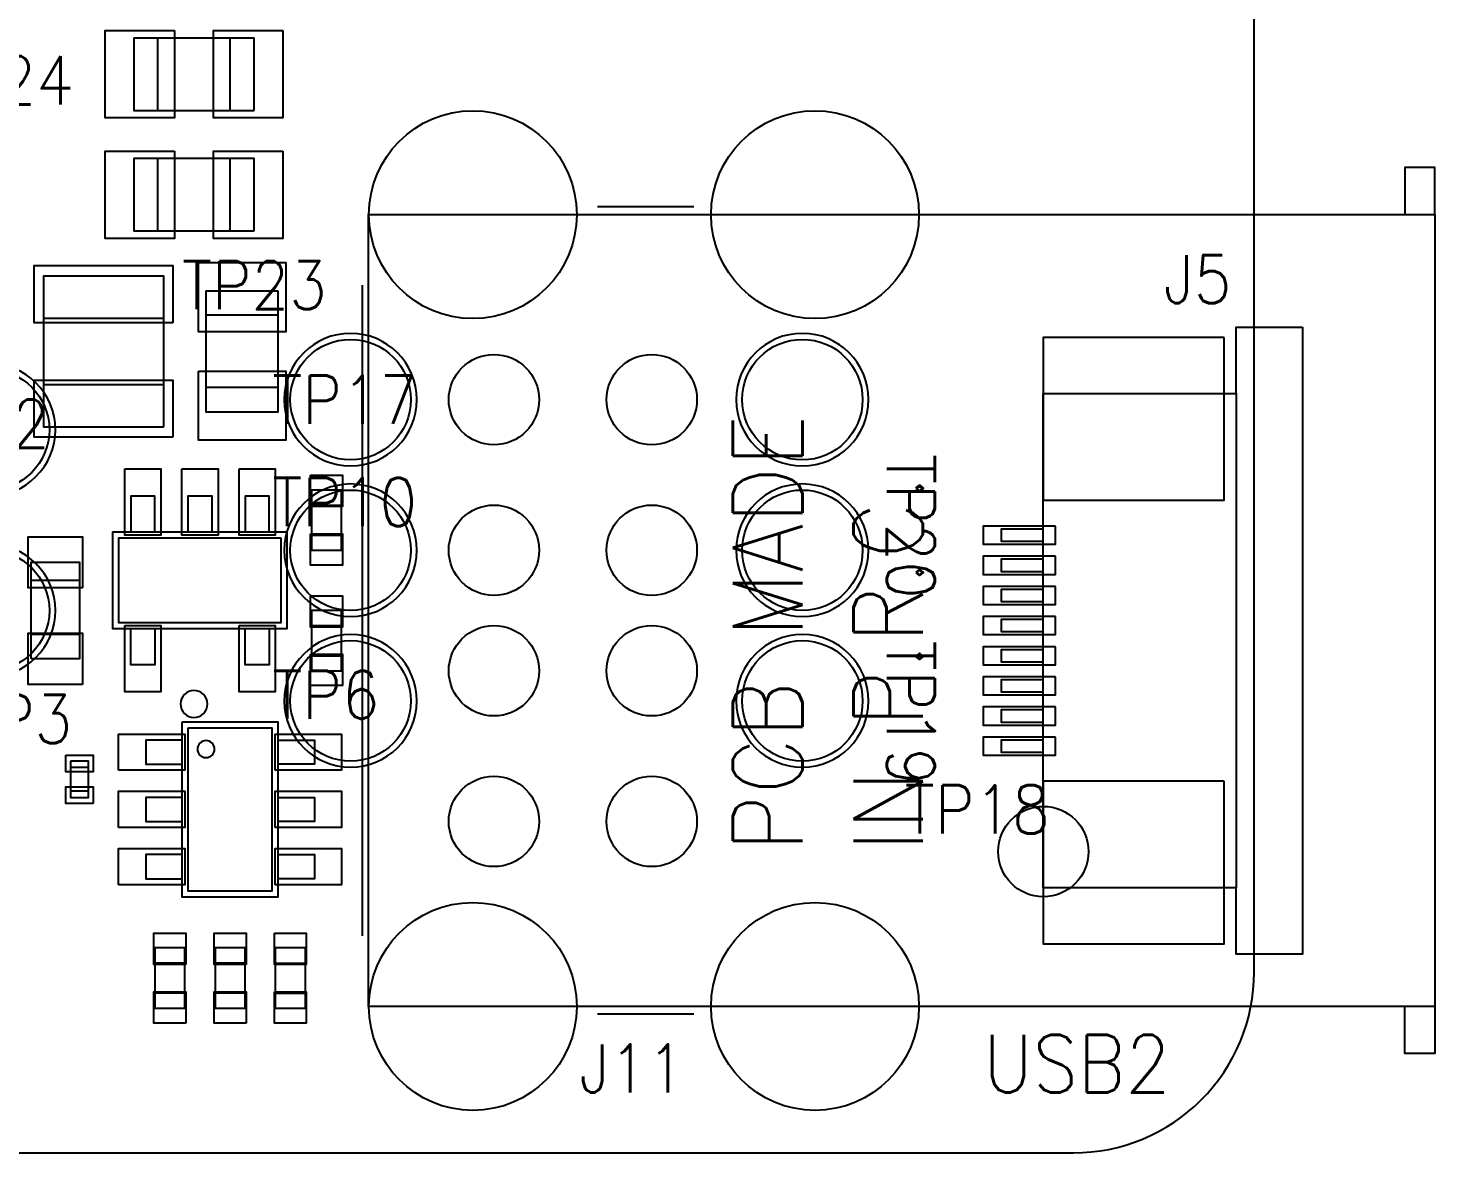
# Model space of a CAD drawing. Header units: millimetres. Extents: x -2 to 347, y -74 to 123.
# Drawn here: x 64.65 to 88, y 0 to 18.66 of the extents above; entities that cross this region are included whole.
import ezdxf

# ---------------------------------------------------------------- set-up
doc = ezdxf.new("R2010")
doc.units = ezdxf.units.MM
for name, color, linetype in [('BOARD_OUTLINE', 85, 'Continuous'), ('PARTS_BOTTOM', 12, 'Continuous'), ('PARTS_TOP', 111, 'Continuous'), ('PINS_BOTTOM', 5, 'Continuous'), ('PINS_TOP', 1, 'Continuous'), ('SILK_BOTTOM', 85, 'Continuous'), ('SILK_TOP', 85, 'Continuous')]:
    doc.layers.add(name, color=color, linetype=linetype)
doc.styles.get("Standard").update_dxf_attribs({"font": 'standard'})

msp = doc.modelspace()

# ---------------------------------------------------------------- linework, layer by layer
at = {"layer": 'BOARD_OUTLINE'}
msp.add_lwpolyline([(3, 0), (82, 0, 0.414214), (85, 3), (85, 53, 0.414214), (82, 56), (3, 56, 0.414214), (0, 53), (0, 3, 0.414214)], format="xyb", close=True, dxfattribs=at)
at = {"layer": 'PARTS_BOTTOM'}
for points in [[(71.1, 12.5, 1), (68.9, 12.5, 1), (71.1, 12.5, 1)], [(78.6, 12.5, 1), (76.4, 12.5, 1), (78.6, 12.5, 1)], [(65.1, 12, 1), (62.9, 12, 1), (65.1, 12, 1)], [(71.1, 10, 1), (68.9, 10, 1), (71.1, 10, 1)], [(78.6, 10, 1), (76.4, 10, 1), (78.6, 10, 1)], [(65.1, 9, 1), (62.9, 9, 1), (65.1, 9, 1)], [(71.1, 7.5, 1), (68.9, 7.5, 1), (71.1, 7.5, 1)], [(78.6, 7.5, 1), (76.4, 7.5, 1), (78.6, 7.5, 1)]]:
    msp.add_lwpolyline(points, format="xyb", dxfattribs=at)
for points in [[(85.8, 13.7), (85.8, 3.3), (84.7, 3.3), (84.7, 4.4), (81.5, 4.4), (81.5, 12.6), (84.7, 12.6), (84.7, 13.7), (85.8, 13.7)], [(84.7, 12.6), (84.7, 4.4)], [(81.5, 10.35), (80.8, 10.35), (80.8, 10.15), (81.5, 10.15)], [(81.5, 9.85), (80.8, 9.85), (80.8, 9.65), (81.5, 9.65)], [(81.5, 9.35), (80.8, 9.35), (80.8, 9.15), (81.5, 9.15)], [(81.5, 8.85), (80.8, 8.85), (80.8, 8.65), (81.5, 8.65)], [(81.5, 8.35), (80.8, 8.35), (80.8, 8.15), (81.5, 8.15)], [(81.5, 7.85), (80.8, 7.85), (80.8, 7.65), (81.5, 7.65)], [(81.5, 7.35), (80.8, 7.35), (80.8, 7.15), (81.5, 7.15)], [(81.5, 6.85), (80.8, 6.85), (80.8, 6.65), (81.5, 6.65)]]:
    msp.add_lwpolyline(points, dxfattribs=at)
at = {"layer": 'PARTS_TOP'}
for points in [[(68.4, 17.3), (68.4, 18.5), (66.4, 18.5), (66.4, 17.3), (68.4, 17.3)], [(66.8, 17.3), (66.8, 18.5)], [(68, 17.3), (68, 18.5)], [(68.4, 15.3), (68.4, 16.5), (66.4, 16.5), (66.4, 15.3), (68.4, 15.3)], [(66.8, 15.3), (66.8, 16.5)], [(68, 15.3), (68, 16.5)], [(88, 15.57), (88, 16.35), (87.5, 16.35), (87.5, 15.57)], [(88, 2.43), (70.3, 2.43), (70.3, 15.57), (88, 15.57), (88, 1.65), (87.5, 1.65), (87.5, 2.43)], [(66.9, 12.05), (66.9, 14.55), (64.9, 14.55), (64.9, 12.05), (66.9, 12.05)], [(68.8, 14.3), (67.6, 14.3), (67.6, 12.3), (68.8, 12.3), (68.8, 14.3)], [(64.9, 13.85), (66.9, 13.85)], [(68.8, 13.9), (67.6, 13.9)], [(64.9, 12.75), (66.9, 12.75)], [(68.8, 12.7), (67.6, 12.7)], [(69.85, 11), (69.35, 11), (69.35, 10), (69.85, 10), (69.85, 11)], [(66.75, 10.3), (66.75, 10.9), (66.35, 10.9), (66.35, 10.3)], [(67.7, 10.3), (67.7, 10.9), (67.3, 10.9), (67.3, 10.3)], [(68.65, 10.3), (68.65, 10.9), (68.25, 10.9), (68.25, 10.3)], [(69.35, 10.75), (69.85, 10.75)], [(68.95, 10.3), (66.05, 10.3), (66.05, 8.7), (68.95, 8.7), (68.95, 10.3)], [(68.85, 10.2), (66.15, 10.2), (66.15, 8.8), (68.85, 8.8), (68.85, 10.2)], [(69.35, 10.25), (69.85, 10.25)], [(64.7, 8.2), (64.7, 9.8), (65.5, 9.8), (65.5, 8.2), (64.7, 8.2)], [(65.5, 9.5), (64.7, 9.5)], [(69.85, 9), (69.35, 9), (69.35, 8), (69.85, 8), (69.85, 9)], [(66.75, 8.7), (66.75, 8.1), (66.35, 8.1), (66.35, 8.7)], [(68.65, 8.7), (68.65, 8.1), (68.25, 8.1), (68.25, 8.7)], [(69.35, 8.75), (69.85, 8.75)], [(65.5, 8.6), (64.7, 8.6)], [(69.35, 8.25), (69.85, 8.25)], [(67.2, 7.15), (67.2, 4.25), (68.8, 4.25), (68.8, 7.15), (67.2, 7.15)], [(67.3, 7.05), (67.3, 4.35), (68.7, 4.35), (68.7, 7.05), (67.3, 7.05)], [(67.2, 6.85), (66.6, 6.85), (66.6, 6.45), (67.2, 6.45)], [(68.8, 6.85), (69.4, 6.85), (69.4, 6.45), (68.8, 6.45)], [(65.35, 6.5), (65.35, 5.9), (65.65, 5.9), (65.65, 6.5), (65.35, 6.5)], [(65.35, 6.4), (65.65, 6.4)], [(65.65, 6), (65.35, 6)], [(67.2, 5.9), (66.6, 5.9), (66.6, 5.5), (67.2, 5.5)], [(68.8, 5.9), (69.4, 5.9), (69.4, 5.5), (68.8, 5.5)], [(67.2, 4.95), (66.6, 4.95), (66.6, 4.55), (67.2, 4.55)], [(68.8, 4.95), (69.4, 4.95), (69.4, 4.55), (68.8, 4.55)], [(66.75, 2.4), (67.25, 2.4), (67.25, 3.4), (66.75, 3.4), (66.75, 2.4)], [(67.75, 2.4), (68.25, 2.4), (68.25, 3.4), (67.75, 3.4), (67.75, 2.4)], [(69.25, 3.4), (68.75, 3.4), (68.75, 2.4), (69.25, 2.4), (69.25, 3.4)], [(67.25, 3.15), (66.75, 3.15)], [(68.25, 3.15), (67.75, 3.15)], [(68.75, 3.15), (69.25, 3.15)], [(67.25, 2.65), (66.75, 2.65)], [(68.25, 2.65), (67.75, 2.65)], [(68.75, 2.65), (69.25, 2.65)]]:
    msp.add_lwpolyline(points, dxfattribs=at)
msp.add_lwpolyline([(67.7414, 6.7, 1), (67.4586, 6.7, 1)], format="xyb", close=True, dxfattribs=at)
at = {"layer": 'PINS_BOTTOM'}
for points in [[(84.5, 13.53), (81.5, 13.53), (81.5, 10.83), (84.5, 10.83)], [(81.7, 10.4), (80.5, 10.4), (80.5, 10.1), (81.7, 10.1)], [(81.7, 9.9), (80.5, 9.9), (80.5, 9.6), (81.7, 9.6)], [(81.7, 9.4), (80.5, 9.4), (80.5, 9.1), (81.7, 9.1)], [(81.7, 8.9), (80.5, 8.9), (80.5, 8.6), (81.7, 8.6)], [(81.7, 8.4), (80.5, 8.4), (80.5, 8.1), (81.7, 8.1)], [(81.7, 7.9), (80.5, 7.9), (80.5, 7.6), (81.7, 7.6)], [(81.7, 7.4), (80.5, 7.4), (80.5, 7.1), (81.7, 7.1)], [(81.7, 6.9), (80.5, 6.9), (80.5, 6.6), (81.7, 6.6)], [(84.5, 6.17), (81.5, 6.17), (81.5, 3.47), (84.5, 3.47)]]:
    msp.add_lwpolyline(points, close=True, dxfattribs=at)
for centre, radius in [((72.03, 15.57), 1.725), ((77.71, 15.57), 1.725), ((70, 12.5), 1), ((77.5, 12.5), 1), ((72.38, 12.5), 0.75), ((75, 12.5), 0.75), ((64, 12), 1), ((70, 10), 1), ((77.5, 10), 1), ((72.38, 10), 0.75), ((75, 10), 0.75), ((64, 9), 1), ((72.38, 8), 0.75), ((75, 8), 0.75), ((70, 7.5), 1), ((77.5, 7.5), 1), ((72.38, 5.5), 0.75), ((75, 5.5), 0.75), ((72.03, 2.43), 1.725), ((77.71, 2.43), 1.725)]:
    msp.add_circle(centre, radius, dxfattribs=at)
at = {"layer": 'PINS_TOP'}
for points in [[(67.075, 18.625), (67.075, 17.175), (65.925, 17.175), (65.925, 18.625)], [(68.875, 18.625), (68.875, 17.175), (67.725, 17.175), (67.725, 18.625)], [(67.075, 16.625), (67.075, 15.175), (65.925, 15.175), (65.925, 16.625)], [(68.875, 16.625), (68.875, 15.175), (67.725, 15.175), (67.725, 16.625)], [(67.05, 13.775), (64.75, 13.775), (64.75, 14.725), (67.05, 14.725)], [(67.475, 14.775), (68.925, 14.775), (68.925, 13.625), (67.475, 13.625)], [(67.475, 12.975), (68.925, 12.975), (68.925, 11.825), (67.475, 11.825)], [(67.05, 11.875), (64.75, 11.875), (64.75, 12.825), (67.05, 12.825)], [(66.25, 11.35), (66.85, 11.35), (66.85, 10.25), (66.25, 10.25)], [(67.2, 11.35), (67.8, 11.35), (67.8, 10.25), (67.2, 10.25)], [(68.15, 11.35), (68.75, 11.35), (68.75, 10.25), (68.15, 10.25)], [(69.335, 11.245), (69.865, 11.245), (69.865, 10.725), (69.335, 10.725)], [(65.55, 9.375), (64.65, 9.375), (64.65, 10.225), (65.55, 10.225)], [(69.335, 10.275), (69.865, 10.275), (69.865, 9.755), (69.335, 9.755)], [(69.335, 9.245), (69.865, 9.245), (69.865, 8.725), (69.335, 8.725)], [(66.25, 8.75), (66.85, 8.75), (66.85, 7.65), (66.25, 7.65)], [(68.15, 8.75), (68.75, 8.75), (68.75, 7.65), (68.15, 7.65)], [(65.55, 7.775), (64.65, 7.775), (64.65, 8.625), (65.55, 8.625)], [(69.335, 8.275), (69.865, 8.275), (69.865, 7.755), (69.335, 7.755)], [(66.15, 6.35), (66.15, 6.95), (67.25, 6.95), (67.25, 6.35)], [(68.75, 6.35), (68.75, 6.95), (69.85, 6.95), (69.85, 6.35)], [(65.275, 6.6), (65.725, 6.6), (65.725, 6.325), (65.275, 6.325)], [(65.725, 5.8), (65.275, 5.8), (65.275, 6.075), (65.725, 6.075)], [(66.15, 5.4), (66.15, 6), (67.25, 6), (67.25, 5.4)], [(68.75, 5.4), (68.75, 6), (69.85, 6), (69.85, 5.4)], [(66.15, 4.45), (66.15, 5.05), (67.25, 5.05), (67.25, 4.45)], [(68.75, 4.45), (68.75, 5.05), (69.85, 5.05), (69.85, 4.45)], [(67.265, 3.125), (66.735, 3.125), (66.735, 3.645), (67.265, 3.645)], [(68.265, 3.125), (67.735, 3.125), (67.735, 3.645), (68.265, 3.645)], [(68.735, 3.645), (69.265, 3.645), (69.265, 3.125), (68.735, 3.125)], [(67.265, 2.155), (66.735, 2.155), (66.735, 2.675), (67.265, 2.675)], [(68.265, 2.155), (67.735, 2.155), (67.735, 2.675), (68.265, 2.675)], [(68.735, 2.675), (69.265, 2.675), (69.265, 2.155), (68.735, 2.155)]]:
    msp.add_lwpolyline(points, close=True, dxfattribs=at)
for centre, radius in [((72.03, 15.57), 1.725), ((77.71, 15.57), 1.725), ((72.38, 12.5), 0.75), ((75, 12.5), 0.75), ((72.38, 10), 0.75), ((75, 10), 0.75), ((72.38, 8), 0.75), ((75, 8), 0.75), ((72.38, 5.5), 0.75), ((75, 5.5), 0.75), ((81.5, 5), 0.75), ((72.03, 2.43), 1.725), ((77.71, 2.43), 1.725)]:
    msp.add_circle(centre, radius, dxfattribs=at)
at = {"layer": 'SILK_TOP'}
for points in [[(75.7, 15.7), (74.1, 15.7)], [(70.2, 3.6), (70.2, 14.4)], [(75.7, 2.3), (74.1, 2.3)]]:
    msp.add_lwpolyline(points, dxfattribs=at)
msp.add_lwpolyline([(67.6236, 7.45, 1), (67.1764, 7.45, 1)], format="xyb", close=True, dxfattribs=at)

# ---------------------------------------------------------------- texts
at = {"layer": 'SILK_BOTTOM'}
for s, p in [('TP24', (63, 17.4)), ('TP23', (67.2, 14)), ('J5', (83.5, 14.1)), ('TP17', (68.7, 12.1)), ('TP22', (62.6, 11.7)), ('TP10', (68.7, 10.4)), ('TP6', (68.7, 7.2)), ('TP3', (63.6, 6.8)), ('TP18', (79.2, 5.3))]:
    msp.add_text(s, height=0.8, dxfattribs=at).set_placement(p)
for s, p in [('TP20', (78.9, 11.6)), ('TP19', (78.9, 8.5))]:
    msp.add_text(s, height=0.8, rotation=270, dxfattribs=at).set_placement(p)
at = {"layer": 'SILK_TOP'}
for s, p in [('PCB MADE', (77.5, 5)), ('IN P.R.C.', (79.5, 5))]:
    msp.add_text(s, height=1.152, rotation=90, dxfattribs=at).set_placement(p)
for s, height, p in [('USB2', 0.96, (80.5, 1)), ('J11', 0.8, (73.8, 1))]:
    msp.add_text(s, height=height, dxfattribs=at).set_placement(p)

doc.saveas('drawing.dxf')
